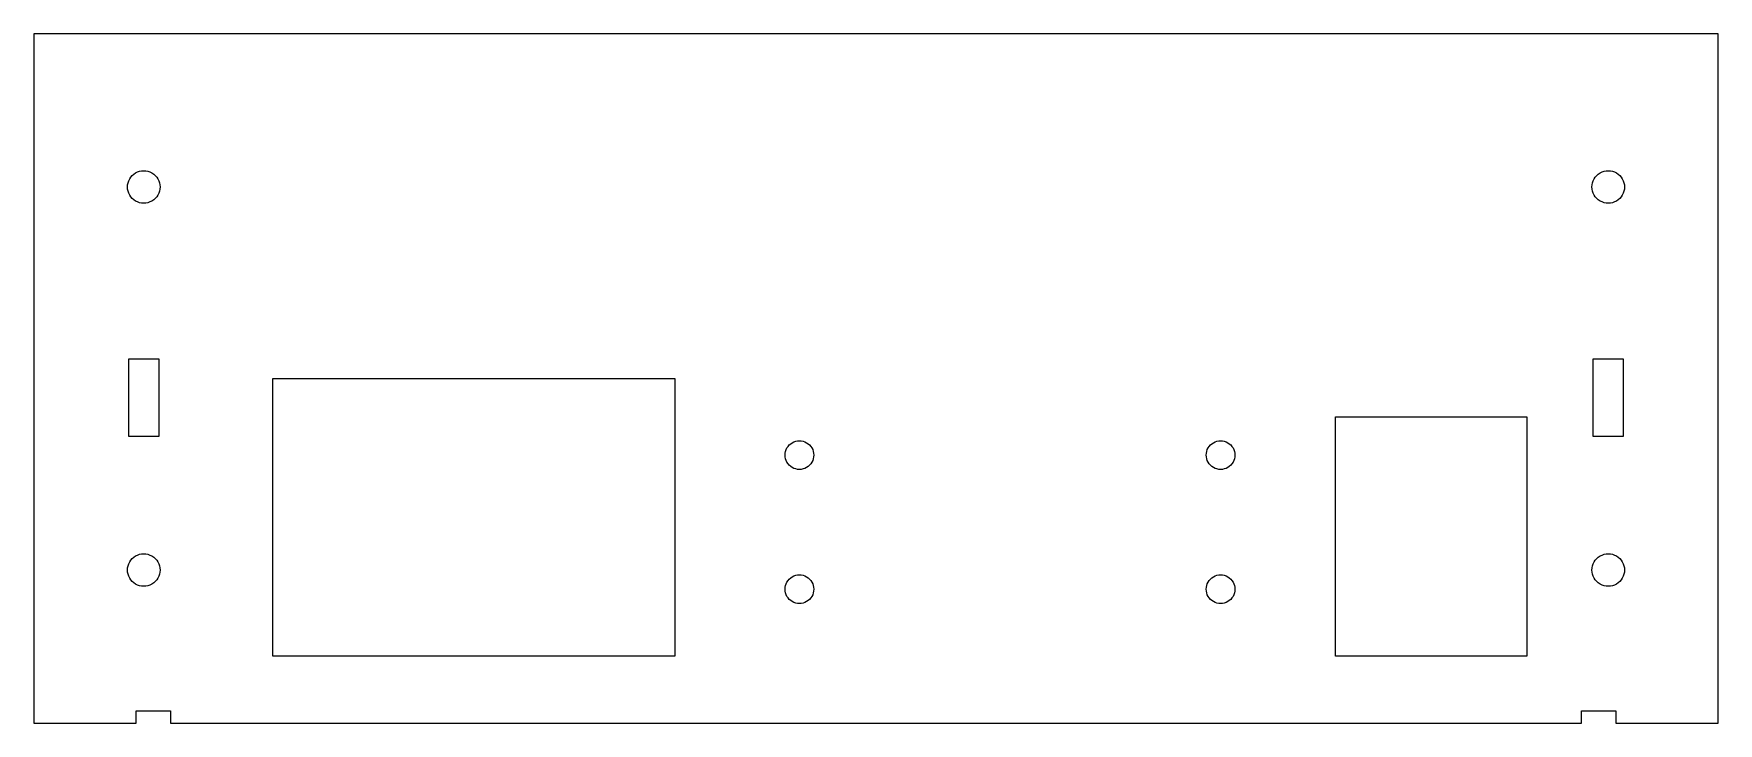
# Model space of a CAD drawing. Header units: metres. Extents: x 0 to 176, y 0 to 72.
import ezdxf

# ---------------------------------------------------------------- set-up
doc = ezdxf.new("R2010")
doc.units = ezdxf.units.M

msp = doc.modelspace()

# ---------------------------------------------------------------- linework, layer by layer
for p, q in [((176, 72), (0, 72)), ((0, 72), (0, 0)), ((176, 0), (176, 72)), ((9.8145, 56.2219), (9.8579, 56.44)), ((9.8579, 56.44), (9.9294, 56.6506)), ((9.9294, 56.6506), (10.0278, 56.85)), ((10.0278, 56.85), (10.1513, 57.0349)), ((10.1513, 57.0349), (10.2979, 57.2021)), ((10.2979, 57.2021), (10.4651, 57.3487)), ((10.4651, 57.3487), (10.65, 57.4722)), ((10.65, 57.4722), (10.8494, 57.5706)), ((10.8494, 57.5706), (11.06, 57.6421)), ((11.06, 57.6421), (11.2781, 57.6855)), ((11.2781, 57.6855), (11.5, 57.7)), ((11.5, 57.7), (11.7219, 57.6855)), ((11.7219, 57.6855), (11.94, 57.6421)), ((11.94, 57.6421), (12.1506, 57.5706)), ((12.1506, 57.5706), (12.35, 57.4722)), ((12.35, 57.4722), (12.5349, 57.3487)), ((12.5349, 57.3487), (12.7021, 57.2021)), ((12.7021, 57.2021), (12.8487, 57.0349)), ((12.8487, 57.0349), (12.9722, 56.85)), ((12.9722, 56.85), (13.0706, 56.6506)), ((13.0706, 56.6506), (13.1421, 56.44)), ((13.1421, 56.44), (13.1855, 56.2219)), ((162.815, 56.2219), (162.858, 56.44)), ((162.858, 56.44), (162.929, 56.6506)), ((162.929, 56.6506), (163.028, 56.85)), ((163.028, 56.85), (163.151, 57.0349)), ((163.151, 57.0349), (163.298, 57.2021)), ((163.298, 57.2021), (163.465, 57.3487)), ((163.465, 57.3487), (163.65, 57.4722)), ((163.65, 57.4722), (163.849, 57.5706)), ((163.849, 57.5706), (164.06, 57.6421)), ((164.06, 57.6421), (164.278, 57.6855)), ((164.278, 57.6855), (164.5, 57.7)), ((164.5, 57.7), (164.722, 57.6855)), ((164.722, 57.6855), (164.94, 57.6421)), ((164.94, 57.6421), (165.151, 57.5706)), ((165.151, 57.5706), (165.35, 57.4722)), ((165.35, 57.4722), (165.535, 57.3487)), ((165.535, 57.3487), (165.702, 57.2021)), ((165.702, 57.2021), (165.849, 57.0349)), ((165.849, 57.0349), (165.972, 56.85)), ((165.972, 56.85), (166.071, 56.6506)), ((166.071, 56.6506), (166.142, 56.44)), ((166.142, 56.44), (166.185, 56.2219)), ((9.8, 56), (9.8145, 56.2219)), ((9.8145, 55.7781), (9.8, 56)), ((9.8579, 55.56), (9.8145, 55.7781)), ((9.9294, 55.3494), (9.8579, 55.56)), ((10.0278, 55.15), (9.9294, 55.3494)), ((10.1513, 54.9651), (10.0278, 55.15)), ((10.2979, 54.7979), (10.1513, 54.9651)), ((10.4651, 54.6513), (10.2979, 54.7979)), ((10.65, 54.5278), (10.4651, 54.6513)), ((12.5349, 54.6513), (12.35, 54.5278)), ((12.7021, 54.7979), (12.5349, 54.6513)), ((12.8487, 54.9651), (12.7021, 54.7979)), ((12.9722, 55.15), (12.8487, 54.9651)), ((13.0706, 55.3494), (12.9722, 55.15)), ((13.1421, 55.56), (13.0706, 55.3494)), ((13.1855, 55.7781), (13.1421, 55.56)), ((13.1855, 56.2219), (13.2, 56)), ((13.2, 56), (13.1855, 55.7781)), ((162.8, 56), (162.815, 56.2219)), ((162.815, 55.7781), (162.8, 56)), ((162.858, 55.56), (162.815, 55.7781)), ((162.929, 55.3494), (162.858, 55.56)), ((163.028, 55.15), (162.929, 55.3494)), ((163.151, 54.9651), (163.028, 55.15)), ((163.298, 54.7979), (163.151, 54.9651)), ((163.465, 54.6513), (163.298, 54.7979)), ((163.65, 54.5278), (163.465, 54.6513)), ((165.535, 54.6513), (165.35, 54.5278)), ((165.702, 54.7979), (165.535, 54.6513)), ((165.849, 54.9651), (165.702, 54.7979)), ((165.972, 55.15), (165.849, 54.9651)), ((166.071, 55.3494), (165.972, 55.15)), ((166.142, 55.56), (166.071, 55.3494)), ((166.185, 55.7781), (166.142, 55.56)), ((166.185, 56.2219), (166.2, 56)), ((166.2, 56), (166.185, 55.7781)), ((10.8494, 54.4294), (10.65, 54.5278)), ((11.06, 54.3579), (10.8494, 54.4294)), ((11.2781, 54.3145), (11.06, 54.3579)), ((11.5, 54.3), (11.2781, 54.3145)), ((11.7219, 54.3145), (11.5, 54.3)), ((11.94, 54.3579), (11.7219, 54.3145)), ((12.1506, 54.4294), (11.94, 54.3579)), ((12.35, 54.5278), (12.1506, 54.4294)), ((163.849, 54.4294), (163.65, 54.5278)), ((164.06, 54.3579), (163.849, 54.4294)), ((164.278, 54.3145), (164.06, 54.3579)), ((164.5, 54.3), (164.278, 54.3145)), ((164.722, 54.3145), (164.5, 54.3)), ((164.94, 54.3579), (164.722, 54.3145)), ((165.151, 54.4294), (164.94, 54.3579)), ((165.35, 54.5278), (165.151, 54.4294)), ((9.94, 29.94), (9.94, 38.06)), ((9.94, 38.06), (13.06, 38.06)), ((13.06, 38.06), (13.06, 29.94)), ((162.94, 29.94), (162.94, 38.06)), ((162.94, 38.06), (166.06, 38.06)), ((166.06, 38.06), (166.06, 29.94)), ((25, 7), (25, 36)), ((25, 36), (67, 36)), ((67, 36), (67, 7)), ((136, 7), (136, 32)), ((136, 32), (156, 32)), ((156, 32), (156, 7)), ((13.06, 29.94), (9.94, 29.94)), ((166.06, 29.94), (162.94, 29.94)), ((78.5, 28), (78.5128, 28.1958)), ((78.5128, 28.1958), (78.5511, 28.3882)), ((78.5511, 28.3882), (78.6142, 28.574)), ((78.6142, 28.574), (78.701, 28.75)), ((78.701, 28.75), (78.81, 28.9131)), ((78.81, 28.9131), (78.9393, 29.0607)), ((78.9393, 29.0607), (79.0869, 29.19)), ((79.0869, 29.19), (79.25, 29.299)), ((79.25, 29.299), (79.426, 29.3858)), ((79.426, 29.3858), (79.6118, 29.4489)), ((79.6118, 29.4489), (79.8042, 29.4872)), ((79.8042, 29.4872), (80, 29.5)), ((80, 29.5), (80.1958, 29.4872)), ((80.1958, 29.4872), (80.3882, 29.4489)), ((80.3882, 29.4489), (80.574, 29.3858)), ((80.574, 29.3858), (80.75, 29.299)), ((80.75, 29.299), (80.9131, 29.19)), ((80.9131, 29.19), (81.0607, 29.0607)), ((81.0607, 29.0607), (81.19, 28.9131)), ((81.19, 28.9131), (81.299, 28.75)), ((81.299, 28.75), (81.3858, 28.574)), ((81.3858, 28.574), (81.4489, 28.3882)), ((81.4489, 28.3882), (81.4872, 28.1958)), ((81.4872, 28.1958), (81.5, 28)), ((122.5, 28), (122.513, 28.1958)), ((122.513, 28.1958), (122.551, 28.3882)), ((122.551, 28.3882), (122.614, 28.574)), ((122.614, 28.574), (122.701, 28.75)), ((122.701, 28.75), (122.81, 28.9131)), ((122.81, 28.9131), (122.939, 29.0607)), ((122.939, 29.0607), (123.087, 29.19)), ((123.087, 29.19), (123.25, 29.299)), ((123.25, 29.299), (123.426, 29.3858)), ((123.426, 29.3858), (123.612, 29.4489)), ((123.612, 29.4489), (123.804, 29.4872)), ((123.804, 29.4872), (124, 29.5)), ((124, 29.5), (124.196, 29.4872)), ((124.196, 29.4872), (124.388, 29.4489)), ((124.388, 29.4489), (124.574, 29.3858)), ((124.574, 29.3858), (124.75, 29.299)), ((124.75, 29.299), (124.913, 29.19)), ((124.913, 29.19), (125.061, 29.0607)), ((125.061, 29.0607), (125.19, 28.9131)), ((125.19, 28.9131), (125.299, 28.75)), ((125.299, 28.75), (125.386, 28.574)), ((125.386, 28.574), (125.449, 28.3882)), ((125.449, 28.3882), (125.487, 28.1958)), ((125.487, 28.1958), (125.5, 28)), ((78.5128, 27.8042), (78.5, 28)), ((78.5511, 27.6118), (78.5128, 27.8042)), ((78.6142, 27.426), (78.5511, 27.6118)), ((78.701, 27.25), (78.6142, 27.426)), ((78.81, 27.0869), (78.701, 27.25)), ((78.9393, 26.9393), (78.81, 27.0869)), ((79.0869, 26.81), (78.9393, 26.9393)), ((79.25, 26.701), (79.0869, 26.81)), ((79.426, 26.6142), (79.25, 26.701)), ((79.6118, 26.5511), (79.426, 26.6142)), ((79.8042, 26.5128), (79.6118, 26.5511)), ((80, 26.5), (79.8042, 26.5128)), ((80.1958, 26.5128), (80, 26.5)), ((80.3882, 26.5511), (80.1958, 26.5128)), ((80.574, 26.6142), (80.3882, 26.5511)), ((80.75, 26.701), (80.574, 26.6142)), ((80.9131, 26.81), (80.75, 26.701)), ((81.0607, 26.9393), (80.9131, 26.81)), ((81.19, 27.0869), (81.0607, 26.9393)), ((81.299, 27.25), (81.19, 27.0869)), ((81.3858, 27.426), (81.299, 27.25)), ((81.4489, 27.6118), (81.3858, 27.426)), ((81.4872, 27.8042), (81.4489, 27.6118)), ((81.5, 28), (81.4872, 27.8042)), ((122.513, 27.8042), (122.5, 28)), ((122.551, 27.6118), (122.513, 27.8042)), ((122.614, 27.426), (122.551, 27.6118)), ((122.701, 27.25), (122.614, 27.426)), ((122.81, 27.0869), (122.701, 27.25)), ((122.939, 26.9393), (122.81, 27.0869)), ((123.087, 26.81), (122.939, 26.9393)), ((123.25, 26.701), (123.087, 26.81)), ((123.426, 26.6142), (123.25, 26.701)), ((123.612, 26.5511), (123.426, 26.6142)), ((123.804, 26.5128), (123.612, 26.5511)), ((124, 26.5), (123.804, 26.5128)), ((124.196, 26.5128), (124, 26.5)), ((124.388, 26.5511), (124.196, 26.5128)), ((124.574, 26.6142), (124.388, 26.5511)), ((124.75, 26.701), (124.574, 26.6142)), ((124.913, 26.81), (124.75, 26.701)), ((125.061, 26.9393), (124.913, 26.81)), ((125.19, 27.0869), (125.061, 26.9393)), ((125.299, 27.25), (125.19, 27.0869)), ((125.386, 27.426), (125.299, 27.25)), ((125.449, 27.6118), (125.386, 27.426)), ((125.487, 27.8042), (125.449, 27.6118)), ((125.5, 28), (125.487, 27.8042)), ((10.8494, 17.5706), (11.06, 17.6421)), ((11.06, 17.6421), (11.2781, 17.6855)), ((11.2781, 17.6855), (11.5, 17.7)), ((11.5, 17.7), (11.7219, 17.6855)), ((11.7219, 17.6855), (11.94, 17.6421)), ((11.94, 17.6421), (12.1506, 17.5706)), ((163.849, 17.5706), (164.06, 17.6421)), ((164.06, 17.6421), (164.278, 17.6855)), ((164.278, 17.6855), (164.5, 17.7)), ((164.5, 17.7), (164.722, 17.6855)), ((164.722, 17.6855), (164.94, 17.6421)), ((164.94, 17.6421), (165.151, 17.5706)), ((9.8, 16), (9.8145, 16.2219)), ((9.8145, 15.7781), (9.8, 16)), ((9.8145, 16.2219), (9.8579, 16.44)), ((9.8579, 16.44), (9.9294, 16.6506)), ((9.9294, 16.6506), (10.0278, 16.85)), ((10.0278, 16.85), (10.1513, 17.0349)), ((10.1513, 17.0349), (10.2979, 17.2021)), ((10.2979, 17.2021), (10.4651, 17.3487)), ((10.4651, 17.3487), (10.65, 17.4722)), ((10.65, 17.4722), (10.8494, 17.5706)), ((12.1506, 17.5706), (12.35, 17.4722)), ((12.35, 17.4722), (12.5349, 17.3487)), ((12.5349, 17.3487), (12.7021, 17.2021)), ((12.7021, 17.2021), (12.8487, 17.0349)), ((12.8487, 17.0349), (12.9722, 16.85)), ((12.9722, 16.85), (13.0706, 16.6506)), ((13.0706, 16.6506), (13.1421, 16.44)), ((13.1421, 16.44), (13.1855, 16.2219)), ((13.1855, 16.2219), (13.2, 16)), ((13.2, 16), (13.1855, 15.7781)), ((162.8, 16), (162.815, 16.2219)), ((162.815, 15.7781), (162.8, 16)), ((162.815, 16.2219), (162.858, 16.44)), ((162.858, 16.44), (162.929, 16.6506)), ((162.929, 16.6506), (163.028, 16.85)), ((163.028, 16.85), (163.151, 17.0349)), ((163.151, 17.0349), (163.298, 17.2021)), ((163.298, 17.2021), (163.465, 17.3487)), ((163.465, 17.3487), (163.65, 17.4722)), ((163.65, 17.4722), (163.849, 17.5706)), ((165.151, 17.5706), (165.35, 17.4722)), ((165.35, 17.4722), (165.535, 17.3487)), ((165.535, 17.3487), (165.702, 17.2021)), ((165.702, 17.2021), (165.849, 17.0349)), ((165.849, 17.0349), (165.972, 16.85)), ((165.972, 16.85), (166.071, 16.6506)), ((166.071, 16.6506), (166.142, 16.44)), ((166.142, 16.44), (166.185, 16.2219)), ((166.185, 16.2219), (166.2, 16)), ((166.2, 16), (166.185, 15.7781)), ((9.8579, 15.56), (9.8145, 15.7781)), ((9.9294, 15.3494), (9.8579, 15.56)), ((10.0278, 15.15), (9.9294, 15.3494)), ((10.1513, 14.9651), (10.0278, 15.15)), ((10.2979, 14.7979), (10.1513, 14.9651)), ((10.4651, 14.6513), (10.2979, 14.7979)), ((10.65, 14.5278), (10.4651, 14.6513)), ((10.8494, 14.4294), (10.65, 14.5278)), ((11.06, 14.3579), (10.8494, 14.4294)), ((11.2781, 14.3145), (11.06, 14.3579)), ((11.5, 14.3), (11.2781, 14.3145)), ((11.7219, 14.3145), (11.5, 14.3)), ((11.94, 14.3579), (11.7219, 14.3145)), ((12.1506, 14.4294), (11.94, 14.3579)), ((12.35, 14.5278), (12.1506, 14.4294)), ((12.5349, 14.6513), (12.35, 14.5278)), ((12.7021, 14.7979), (12.5349, 14.6513)), ((12.8487, 14.9651), (12.7021, 14.7979)), ((12.9722, 15.15), (12.8487, 14.9651)), ((13.0706, 15.3494), (12.9722, 15.15)), ((13.1421, 15.56), (13.0706, 15.3494)), ((13.1855, 15.7781), (13.1421, 15.56)), ((78.5, 14), (78.5128, 14.1958)), ((78.5128, 14.1958), (78.5511, 14.3882)), ((78.5511, 14.3882), (78.6142, 14.574)), ((78.6142, 14.574), (78.701, 14.75)), ((78.701, 14.75), (78.81, 14.9131)), ((78.81, 14.9131), (78.9393, 15.0607)), ((78.9393, 15.0607), (79.0869, 15.19)), ((79.0869, 15.19), (79.25, 15.299)), ((79.25, 15.299), (79.426, 15.3858)), ((79.426, 15.3858), (79.6118, 15.4489)), ((79.6118, 15.4489), (79.8042, 15.4872)), ((79.8042, 15.4872), (80, 15.5)), ((80, 15.5), (80.1958, 15.4872)), ((80.1958, 15.4872), (80.3882, 15.4489)), ((80.3882, 15.4489), (80.574, 15.3858)), ((80.574, 15.3858), (80.75, 15.299)), ((80.75, 15.299), (80.9131, 15.19)), ((80.9131, 15.19), (81.0607, 15.0607)), ((81.0607, 15.0607), (81.19, 14.9131)), ((81.19, 14.9131), (81.299, 14.75)), ((81.299, 14.75), (81.3858, 14.574)), ((81.3858, 14.574), (81.4489, 14.3882)), ((81.4489, 14.3882), (81.4872, 14.1958)), ((81.4872, 14.1958), (81.5, 14)), ((122.5, 14), (122.513, 14.1958)), ((122.513, 14.1958), (122.551, 14.3882)), ((122.551, 14.3882), (122.614, 14.574)), ((122.614, 14.574), (122.701, 14.75)), ((122.701, 14.75), (122.81, 14.9131)), ((122.81, 14.9131), (122.939, 15.0607)), ((122.939, 15.0607), (123.087, 15.19)), ((123.087, 15.19), (123.25, 15.299)), ((123.25, 15.299), (123.426, 15.3858)), ((123.426, 15.3858), (123.612, 15.4489)), ((123.612, 15.4489), (123.804, 15.4872)), ((123.804, 15.4872), (124, 15.5)), ((124, 15.5), (124.196, 15.4872)), ((124.196, 15.4872), (124.388, 15.4489)), ((124.388, 15.4489), (124.574, 15.3858)), ((124.574, 15.3858), (124.75, 15.299)), ((124.75, 15.299), (124.913, 15.19)), ((124.913, 15.19), (125.061, 15.0607)), ((125.061, 15.0607), (125.19, 14.9131)), ((125.19, 14.9131), (125.299, 14.75)), ((125.299, 14.75), (125.386, 14.574)), ((125.386, 14.574), (125.449, 14.3882)), ((125.449, 14.3882), (125.487, 14.1958)), ((125.487, 14.1958), (125.5, 14)), ((162.858, 15.56), (162.815, 15.7781)), ((162.929, 15.3494), (162.858, 15.56)), ((163.028, 15.15), (162.929, 15.3494)), ((163.151, 14.9651), (163.028, 15.15)), ((163.298, 14.7979), (163.151, 14.9651)), ((163.465, 14.6513), (163.298, 14.7979)), ((163.65, 14.5278), (163.465, 14.6513)), ((163.849, 14.4294), (163.65, 14.5278)), ((164.06, 14.3579), (163.849, 14.4294)), ((164.278, 14.3145), (164.06, 14.3579)), ((164.5, 14.3), (164.278, 14.3145)), ((164.722, 14.3145), (164.5, 14.3)), ((164.94, 14.3579), (164.722, 14.3145)), ((165.151, 14.4294), (164.94, 14.3579)), ((165.35, 14.5278), (165.151, 14.4294)), ((165.535, 14.6513), (165.35, 14.5278)), ((165.702, 14.7979), (165.535, 14.6513)), ((165.849, 14.9651), (165.702, 14.7979)), ((165.972, 15.15), (165.849, 14.9651)), ((166.071, 15.3494), (165.972, 15.15)), ((166.142, 15.56), (166.071, 15.3494)), ((166.185, 15.7781), (166.142, 15.56)), ((78.5128, 13.8042), (78.5, 14)), ((78.5511, 13.6118), (78.5128, 13.8042)), ((78.6142, 13.426), (78.5511, 13.6118)), ((78.701, 13.25), (78.6142, 13.426)), ((78.81, 13.0869), (78.701, 13.25)), ((78.9393, 12.9393), (78.81, 13.0869)), ((79.0869, 12.81), (78.9393, 12.9393)), ((79.25, 12.701), (79.0869, 12.81)), ((79.426, 12.6142), (79.25, 12.701)), ((79.6118, 12.5511), (79.426, 12.6142)), ((79.8042, 12.5128), (79.6118, 12.5511)), ((80, 12.5), (79.8042, 12.5128)), ((80.1958, 12.5128), (80, 12.5)), ((80.3882, 12.5511), (80.1958, 12.5128)), ((80.574, 12.6142), (80.3882, 12.5511)), ((80.75, 12.701), (80.574, 12.6142)), ((80.9131, 12.81), (80.75, 12.701)), ((81.0607, 12.9393), (80.9131, 12.81)), ((81.19, 13.0869), (81.0607, 12.9393)), ((81.299, 13.25), (81.19, 13.0869)), ((81.3858, 13.426), (81.299, 13.25)), ((81.4489, 13.6118), (81.3858, 13.426)), ((81.4872, 13.8042), (81.4489, 13.6118)), ((81.5, 14), (81.4872, 13.8042)), ((122.513, 13.8042), (122.5, 14)), ((122.551, 13.6118), (122.513, 13.8042)), ((122.614, 13.426), (122.551, 13.6118)), ((122.701, 13.25), (122.614, 13.426)), ((122.81, 13.0869), (122.701, 13.25)), ((122.939, 12.9393), (122.81, 13.0869)), ((123.087, 12.81), (122.939, 12.9393)), ((123.25, 12.701), (123.087, 12.81)), ((123.426, 12.6142), (123.25, 12.701)), ((123.612, 12.5511), (123.426, 12.6142)), ((123.804, 12.5128), (123.612, 12.5511)), ((124, 12.5), (123.804, 12.5128)), ((124.196, 12.5128), (124, 12.5)), ((124.388, 12.5511), (124.196, 12.5128)), ((124.574, 12.6142), (124.388, 12.5511)), ((124.75, 12.701), (124.574, 12.6142)), ((124.913, 12.81), (124.75, 12.701)), ((125.061, 12.9393), (124.913, 12.81)), ((125.19, 13.0869), (125.061, 12.9393)), ((125.299, 13.25), (125.19, 13.0869)), ((125.386, 13.426), (125.299, 13.25)), ((125.449, 13.6118), (125.386, 13.426)), ((125.487, 13.8042), (125.449, 13.6118)), ((125.5, 14), (125.487, 13.8042)), ((67, 7), (25, 7)), ((156, 7), (136, 7)), ((0, 0), (10.7, 0)), ((10.7, 0), (10.7, 1.3)), ((10.7, 1.3), (14.3, 1.3)), ((14.3, 1.3), (14.3, 0)), ((14.3, 0), (161.7, 0)), ((161.7, 0), (161.7, 1.3)), ((161.7, 1.3), (165.3, 1.3)), ((165.3, 1.3), (165.3, 0)), ((165.3, 0), (176, 0))]:
    msp.add_line(p, q)

doc.saveas('drawing.dxf')
